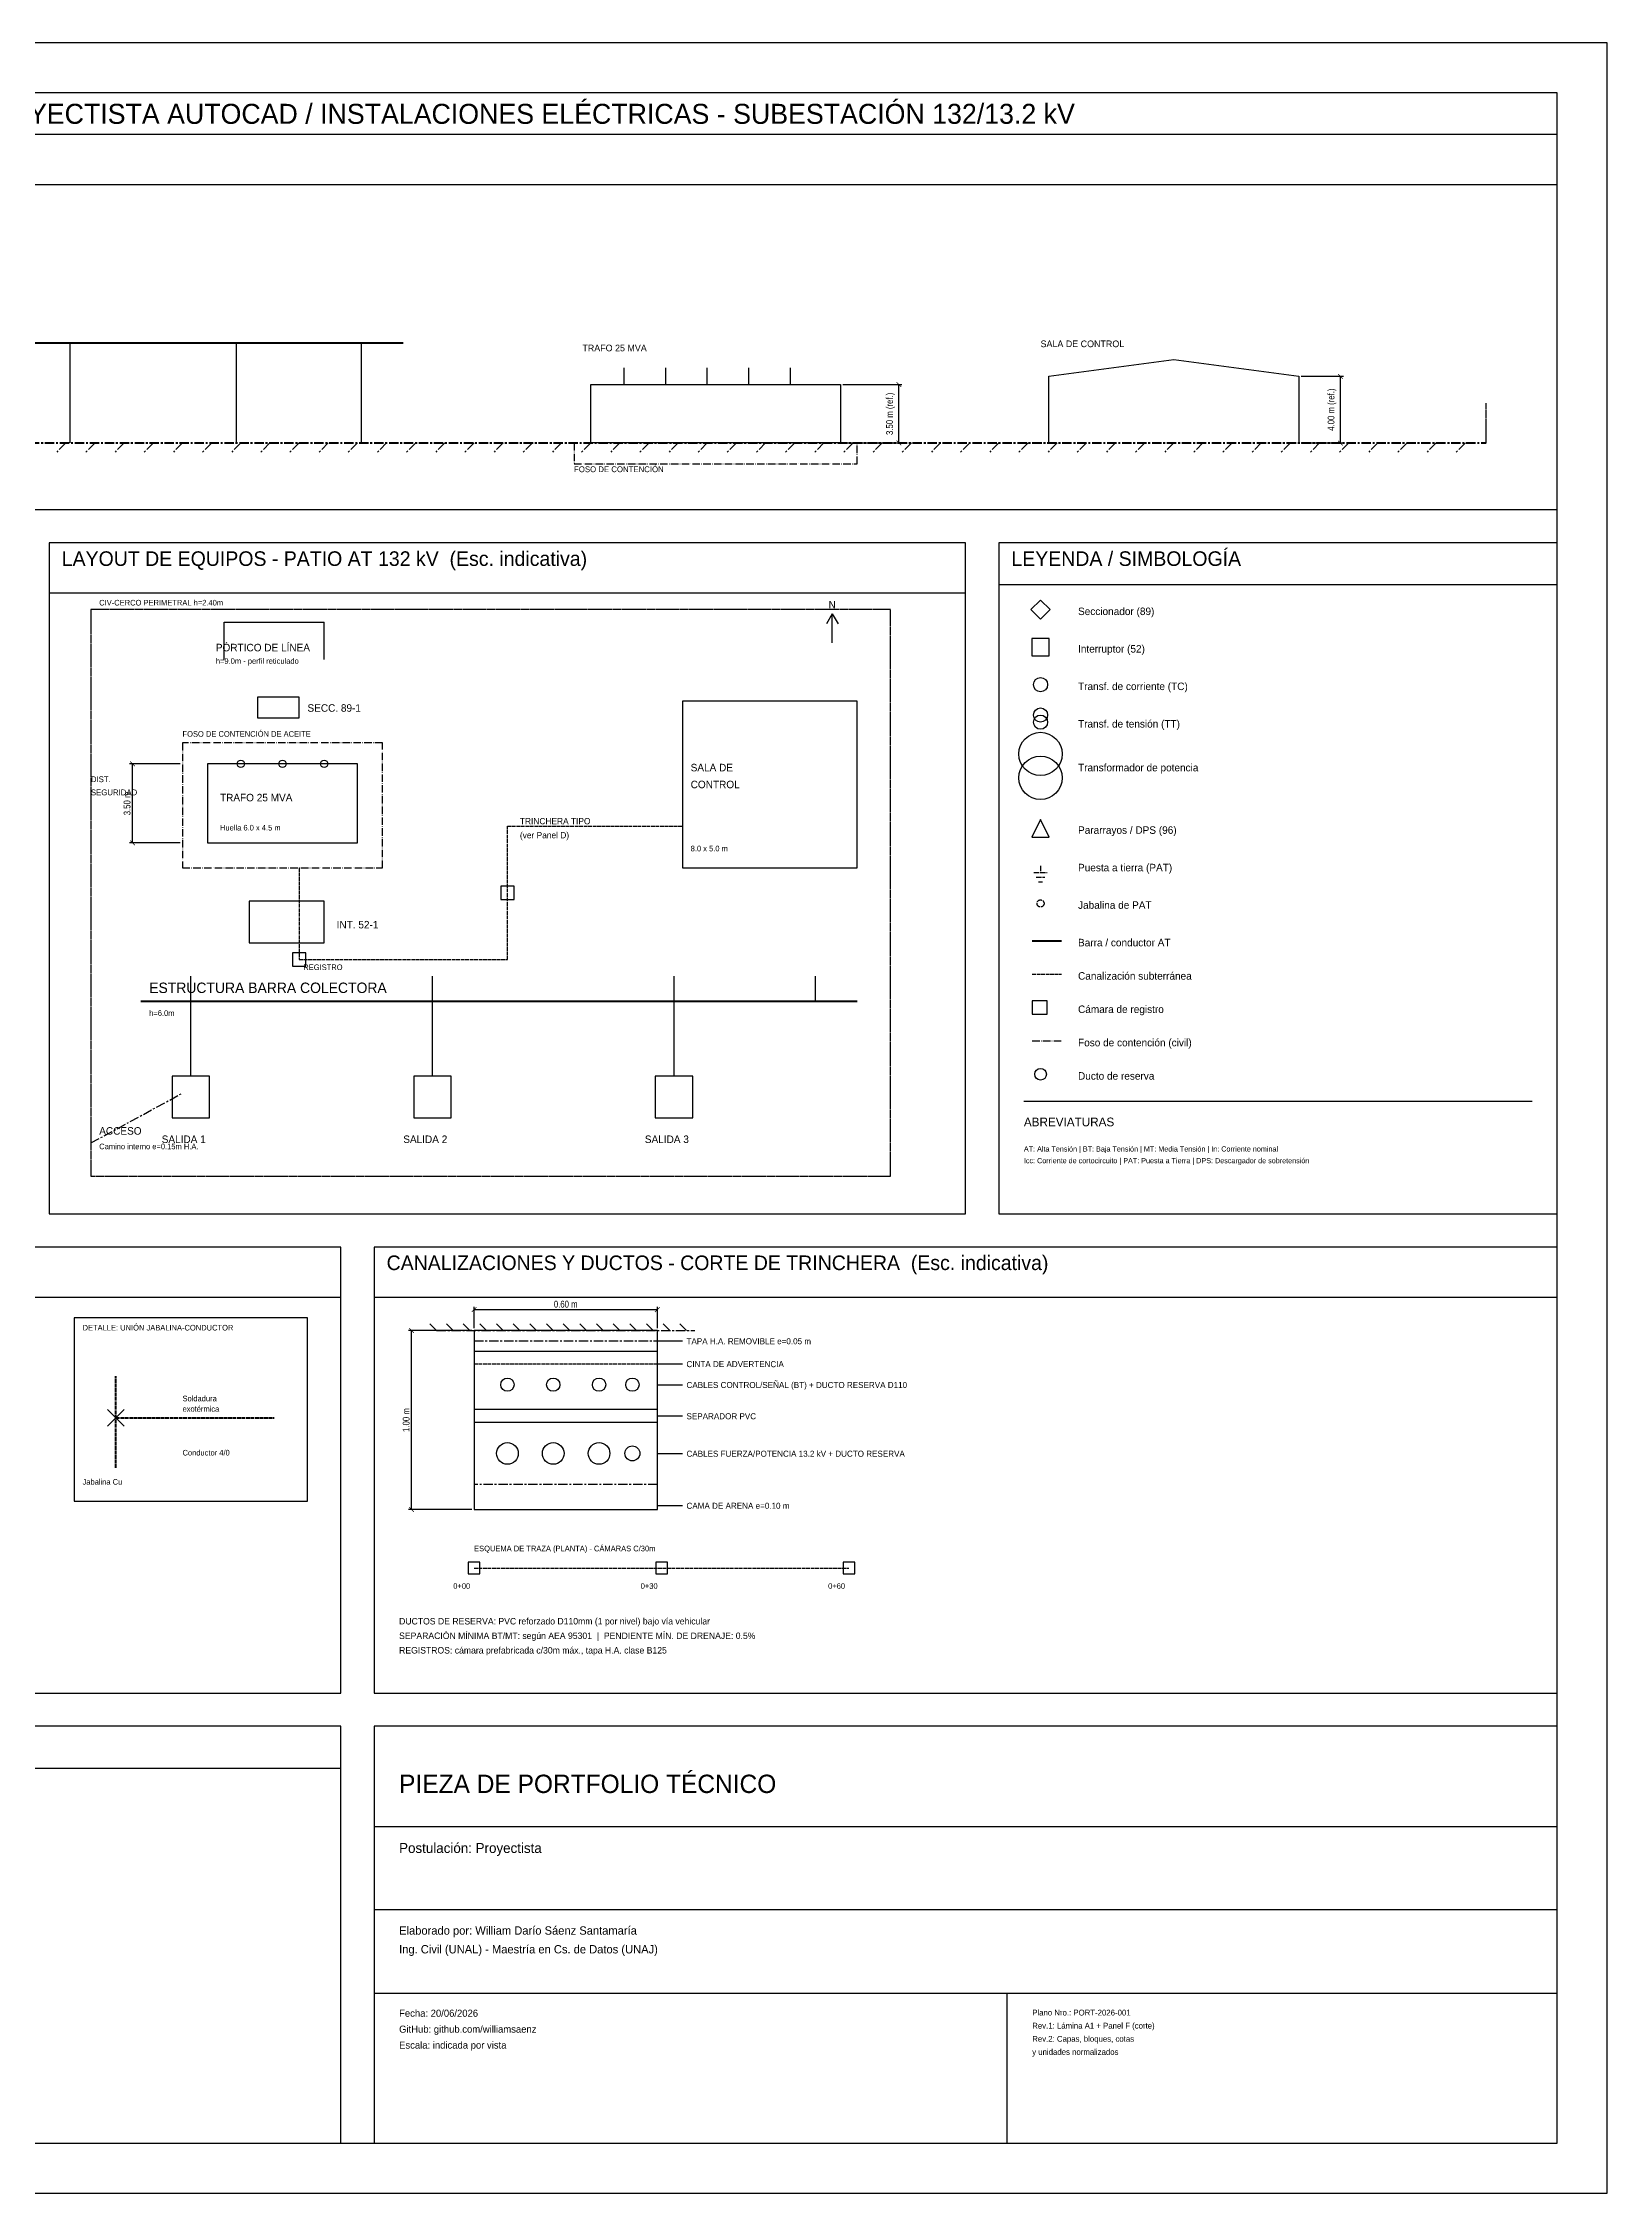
# Model space of a CAD drawing. Header units: millimetres. Extents: x 0 to 840, y 0 to 730.
# Drawn here: x 309 to 840, y 0 to 730 of the extents above; entities that cross this region are included whole.
import ezdxf
from ezdxf.enums import TextEntityAlignment as Align

# ---------------------------------------------------------------- set-up
doc = ezdxf.new("R2010")
doc.units = ezdxf.units.MM
for name, pattern in [('CENTER', [5.08, 3.175, -0.635, 0.635, -0.635]), ('DASHDOT', [3.556, 2.54, -0.508, 0, -0.508]), ('DASHED', [1.524, 1.27, -0.254]), ('DASHED2', [0.762, 0.635, -0.127])]:
    doc.linetypes.add(name, pattern=pattern)
for name, color, linetype in [('ANO-COTAS', 2, 'Continuous'), ('ANO-EJES', 8, 'CENTER'), ('ANO-TEXTO', 7, 'Continuous'), ('ANO-TEXTO-REF', 8, 'Continuous'), ('ANO-TEXTO-TITULO', 7, 'Continuous'), ('CIV-CERCO', 8, 'DASHED2'), ('CIV-ESTRUCTURA', 9, 'Continuous'), ('CIV-OBRA', 6, 'DASHDOT'), ('DEF-MARCO', 7, 'Continuous'), ('ELE-AT-CONDUCTOR', 1, 'Continuous'), ('ELE-AT-EQUIPO', 5, 'Continuous'), ('ELE-CANALIZACION', 4, 'DASHED'), ('ELE-PAT', 3, 'DASHED')]:
    doc.layers.add(name, color=color, linetype=linetype)
doc.styles.add('OpenSansCondensed-Light', font='OpenSansCondensed-Light.ttf')
doc.dimstyles.new('COTAS-PORTFOLIO', dxfattribs={"dimtxt": 2.3, "dimasz": 1.6, "dimexe": 1, "dimexo": 0.8, "dimgap": 0.7, "dimtad": 1, "dimlfac": 100, "dimzin": 12, "dimtxsty": 'OpenSansCondensed-Light', "dimblk": 'ARCHTICK', "dimcen": 2.5, "dimazin": 3, "dimtfac": 0.5, "dimtmove": 2, "dimatfit": 3})

# ---------------------------------------------------------------- blocks, each defined once
blk = doc.blocks.new('_ARCHTICK')
at = {"color": 0, "linetype": 'ByBlock', "const_width": 0.15}
blk.add_lwpolyline([(-0.5, -0.5), (0.5, 0.5)], dxfattribs=at)
blk = doc.blocks.new('SIM-SECCIONADOR')
at = {"color": 0}
blk.add_lwpolyline([(0, -2.3), (2.3, 0), (0, 2.3), (-2.3, 0)], close=True, dxfattribs=at)
blk = doc.blocks.new('SIM-INTERRUPTOR')
at = {"color": 0}
blk.add_lwpolyline([(-2.1, -2.1), (2.1, -2.1), (2.1, 2.1), (-2.1, 2.1)], close=True, dxfattribs=at)
blk = doc.blocks.new('SIM-TC')
at = {"color": 0}
blk.add_circle((0, 0), 1.7, dxfattribs=at)
blk = doc.blocks.new('SIM-TT')
at = {"color": 0}
for centre in [(0, 1.7), (0, 0)]:
    blk.add_circle(centre, 1.7, dxfattribs=at)
blk = doc.blocks.new('SIM-TRAFO-POTENCIA')
at = {"color": 0}
for centre in [(0, 2.86), (0, -2.86)]:
    blk.add_circle(centre, 5.2, dxfattribs=at)
blk = doc.blocks.new('SIM-PARARRAYOS')
at = {"color": 0}
blk.add_lwpolyline([(-2.1, -2.1), (2.1, -2.1), (0, 2.1)], close=True, dxfattribs=at)
blk = doc.blocks.new('SIM-PAT')
at = {"color": 0}
for p, q in [((0, 0), (0, -1.6)), ((-1.6, -1.6), (1.6, -1.6)), ((-1.05, -2.7), (1.05, -2.7)), ((-0.5, -3.8), (0.5, -3.8))]:
    blk.add_line(p, q, dxfattribs=at)
blk = doc.blocks.new('SIM-JABALINA')
at = {"color": 0}
blk.add_circle((0, 0), 0.85, dxfattribs=at)

msp = doc.modelspace()

# ---------------------------------------------------------------- linework, layer by layer
at = {"layer": 'ANO-COTAS', "linetype": 'DASHED'}
msp.add_line((455.4046, 281.4457), (517.6338, 281.4457), dxfattribs=at)
at = {"layer": 'ANO-COTAS'}
for p, q in [((330.9462, 260.2312), (336.6034, 265.8884)), ((330.9462, 265.8884), (336.6034, 260.2312))]:
    msp.add_line(p, q, dxfattribs=at)
at = {"layer": 'ANO-EJES', "lineweight": 50}
msp.add_line((35.3575, 594.006), (799.0795, 594.006), dxfattribs=at)
at = {"layer": 'ANO-EJES'}
for p, q in [((316.8032, 594.006), (313.69174, 590.89454)), ((326.7033, 594.006), (323.59184, 590.89454)), ((336.6034, 594.006), (333.49194, 590.89454)), ((346.5035, 594.006), (343.39204, 590.89454)), ((356.4036, 594.006), (353.29214, 590.89454)), ((366.3037, 594.006), (363.19224, 590.89454)), ((376.2038, 594.006), (373.09234, 590.89454)), ((386.1039, 594.006), (382.99244, 590.89454)), ((396.004, 594.006), (392.89254, 590.89454)), ((405.9041, 594.006), (402.79264, 590.89454)), ((415.8042, 594.006), (412.69274, 590.89454)), ((425.7043, 594.006), (422.59284, 590.89454)), ((435.6044, 594.006), (432.49294, 590.89454)), ((445.5045, 594.006), (442.39304, 590.89454)), ((455.4046, 594.006), (452.29314, 590.89454)), ((465.3047, 594.006), (462.19324, 590.89454)), ((475.2048, 594.006), (472.09334, 590.89454)), ((485.1049, 594.006), (481.99344, 590.89454)), ((495.005, 594.006), (491.89354, 590.89454)), ((504.9051, 594.006), (501.79364, 590.89454)), ((514.8052, 594.006), (511.69374, 590.89454)), ((524.7053, 594.006), (521.59384, 590.89454)), ((534.6054, 594.006), (531.49394, 590.89454)), ((544.5055, 594.006), (541.39404, 590.89454)), ((554.4056, 594.006), (551.29414, 590.89454)), ((564.3057, 594.006), (561.19424, 590.89454)), ((574.2058, 594.006), (571.09434, 590.89454)), ((584.1059, 594.006), (580.99444, 590.89454)), ((594.006, 594.006), (590.89454, 590.89454)), ((603.9061, 594.006), (600.79464, 590.89454)), ((613.8062, 594.006), (610.69474, 590.89454)), ((623.7063, 594.006), (620.59484, 590.89454)), ((633.6064, 594.006), (630.49494, 590.89454)), ((643.5065, 594.006), (640.39504, 590.89454)), ((653.4066, 594.006), (650.29514, 590.89454)), ((663.3067, 594.006), (660.19524, 590.89454)), ((673.2068, 594.006), (670.09534, 590.89454)), ((683.1069, 594.006), (679.99544, 590.89454)), ((693.007, 594.006), (689.89554, 590.89454)), ((702.9071, 594.006), (699.79564, 590.89454)), ((712.8072, 594.006), (709.69574, 590.89454)), ((722.7073, 594.006), (719.59584, 590.89454)), ((732.6074, 594.006), (729.49594, 590.89454)), ((742.5075, 594.006), (739.39604, 590.89454)), ((752.4076, 594.006), (749.29614, 590.89454)), ((762.3077, 594.006), (759.19624, 590.89454)), ((772.2078, 594.006), (769.09634, 590.89454)), ((782.1079, 594.006), (778.99644, 590.89454)), ((792.008, 594.006), (788.89654, 590.89454)), ((325.289, 356.4036), (356.4036, 373.3752)), ((442.6759, 292.7601), (440.41302, 295.02298)), ((442.6759, 292.7601), (530.3625, 292.7601)), ((448.3331, 292.7601), (446.07022, 295.02298)), ((453.9903, 292.7601), (451.72742, 295.02298)), ((459.6475, 292.7601), (457.38462, 295.02298)), ((465.3047, 292.7601), (463.04182, 295.02298)), ((470.9619, 292.7601), (468.69902, 295.02298)), ((476.6191, 292.7601), (474.35622, 295.02298)), ((482.2763, 292.7601), (480.01342, 295.02298)), ((487.9335, 292.7601), (485.67062, 295.02298)), ((493.5907, 292.7601), (491.32782, 295.02298)), ((499.2479, 292.7601), (496.98502, 295.02298)), ((504.9051, 292.7601), (502.64222, 295.02298)), ((510.5623, 292.7601), (508.29942, 295.02298)), ((516.2195, 292.7601), (513.95662, 295.02298)), ((521.8767, 292.7601), (519.61382, 295.02298)), ((527.5339, 292.7601), (525.27102, 295.02298)), ((455.4046, 289.22435), (517.6338, 289.22435))]:
    msp.add_line(p, q, dxfattribs=at)
msp.add_lwpolyline([(455.4046, 231.9452), (517.6338, 231.9452), (517.6338, 240.431), (455.4046, 240.431)], close=True, dxfattribs=at)
at = {"layer": 'ANO-TEXTO'}
for p, q in [((577.0344, 536.0197), (575.05438, 532.62538)), ((577.0344, 526.1196), (577.0344, 536.0197)), ((577.0344, 536.0197), (579.01442, 532.62538)), ((517.6338, 289.22435), (526.1196, 289.22435)), ((517.6338, 281.4457), (526.1196, 281.4457)), ((517.6338, 274.3742), (526.1196, 274.3742)), ((517.6338, 263.76695), (526.1196, 263.76695)), ((517.6338, 251.03825), (526.1196, 251.03825)), ((517.6338, 233.3595), (526.1196, 233.3595))]:
    msp.add_line(p, q, dxfattribs=at)
at = {"layer": 'CIV-CERCO'}
msp.add_line((799.0795, 594.006), (799.0795, 607.58328), dxfattribs=at)
msp.add_lwpolyline([(325.289, 345.0892), (596.8346, 345.0892), (596.8346, 537.434), (325.289, 537.434)], close=True, dxfattribs=at)
at = {"layer": 'CIV-ESTRUCTURA'}
for p, q in [((318.2175, 594.006), (318.2175, 627.9492)), ((374.7895, 594.006), (374.7895, 627.9492)), ((417.2185, 594.006), (417.2185, 627.9492)), ((370.5466, 520.4624), (370.5466, 533.1911)), ((370.5466, 533.1911), (404.4898, 533.1911)), ((404.4898, 520.4624), (404.4898, 533.1911)), ((359.2322, 404.4898), (359.2322, 412.9756)), ((441.2616, 404.4898), (441.2616, 412.9756)), ((523.291, 404.4898), (523.291, 412.9756)), ((571.3772, 404.4898), (571.3772, 412.9756))]:
    msp.add_line(p, q, dxfattribs=at)
msp.add_lwpolyline([(650.578, 594.006), (650.578, 616.6348), (693.007, 622.292), (735.436, 616.6348), (735.436, 594.006)], dxfattribs=at)
for points in [[(526.1196, 449.7474), (585.5202, 449.7474), (585.5202, 506.3194), (526.1196, 506.3194)], [(464.45612, 438.99872), (468.98188, 438.99872), (468.98188, 443.52448), (464.45612, 443.52448)], [(393.74112, 416.36992), (398.26688, 416.36992), (398.26688, 420.89568), (393.74112, 420.89568)], [(644.9208, 400.10547), (650.01228, 400.10547), (650.01228, 404.63123), (644.9208, 404.63123)], [(455.4046, 231.9452), (517.6338, 231.9452), (517.6338, 292.7601), (455.4046, 292.7601)], [(455.4046, 285.6886), (517.6338, 285.6886), (517.6338, 292.7601), (455.4046, 292.7601)], [(455.4046, 261.6455), (517.6338, 261.6455), (517.6338, 265.8884), (455.4046, 265.8884)], [(453.42458, 210.16498), (457.38462, 210.16498), (457.38462, 214.12502), (453.42458, 214.12502)], [(517.06808, 210.16498), (521.02812, 210.16498), (521.02812, 214.12502), (517.06808, 214.12502)], [(580.71158, 210.16498), (584.67162, 210.16498), (584.67162, 214.12502), (580.71158, 214.12502)]]:
    msp.add_lwpolyline(points, close=True, dxfattribs=at)
for centre, radius in [((647.7494, 379.73955), 1.98002), ((509.148, 274.3742), 2.26288), ((509.148, 251.03825), 2.54574)]:
    msp.add_circle(centre, radius, dxfattribs=at)
at = {"layer": 'CIV-OBRA'}
msp.add_line((644.9208, 391.05395), (654.8209, 391.05395), dxfattribs=at)
msp.add_lwpolyline([(489.3478, 594.006), (489.3478, 586.9345), (585.5202, 586.9345), (585.5202, 594.006)], dxfattribs=at)
msp.add_lwpolyline([(356.4036, 449.7474), (424.29, 449.7474), (424.29, 492.1764), (356.4036, 492.1764)], close=True, dxfattribs=at)
at = {"layer": 'DEF-MARCO'}
for p, q in [((642.0922, 370.5466), (814.6368, 370.5466)), ((421.4614, 124.4584), (823.1226, 124.4584)), ((421.4614, 96.1724), (823.1226, 96.1724)), ((421.4614, 67.8864), (823.1226, 67.8864)), ((636.435, 16.9716), (636.435, 67.8864))]:
    msp.add_line(p, q, dxfattribs=at)
for points in [[(0, 0), (840.0942, 0), (840.0942, 729.7788), (0, 729.7788)], [(16.9716, 16.9716), (823.1226, 16.9716), (823.1226, 712.8072), (16.9716, 712.8072)], [(16.9716, 571.3772), (823.1226, 571.3772), (823.1226, 698.6642), (16.9716, 698.6642)], [(16.9716, 681.6926), (823.1226, 681.6926), (823.1226, 698.6642), (16.9716, 698.6642)], [(311.146, 332.3605), (622.292, 332.3605), (622.292, 560.0628), (311.146, 560.0628)], [(311.146, 543.0912), (622.292, 543.0912), (622.292, 560.0628), (311.146, 560.0628)], [(633.6064, 332.3605), (823.1226, 332.3605), (823.1226, 560.0628), (633.6064, 560.0628)], [(633.6064, 545.9198), (823.1226, 545.9198), (823.1226, 560.0628), (633.6064, 560.0628)], [(16.9716, 169.716), (410.147, 169.716), (410.147, 321.0461), (16.9716, 321.0461)], [(16.9716, 304.0745), (410.147, 304.0745), (410.147, 321.0461), (16.9716, 321.0461)], [(421.4614, 169.716), (823.1226, 169.716), (823.1226, 321.0461), (421.4614, 321.0461)], [(421.4614, 304.0745), (823.1226, 304.0745), (823.1226, 321.0461), (421.4614, 321.0461)], [(319.6318, 234.7738), (398.8326, 234.7738), (398.8326, 297.003), (319.6318, 297.003)], [(16.9716, 16.9716), (410.147, 16.9716), (410.147, 158.4016), (16.9716, 158.4016)], [(16.9716, 144.2586), (410.147, 144.2586), (410.147, 158.4016), (16.9716, 158.4016)], [(421.4614, 16.9716), (823.1226, 16.9716), (823.1226, 158.4016), (421.4614, 158.4016)]]:
    msp.add_lwpolyline(points, close=True, dxfattribs=at)
at = {"layer": 'ELE-AT-CONDUCTOR', "lineweight": 50}
for p, q in [((247.5025, 627.9492), (431.3615, 627.9492)), ((644.9208, 424.99715), (654.8209, 424.99715)), ((342.2606, 404.4898), (585.5202, 404.4898))]:
    msp.add_line(p, q, dxfattribs=at)
at = {"layer": 'ELE-AT-CONDUCTOR'}
for p, q in [((359.2322, 379.0324), (359.2322, 404.4898)), ((441.2616, 379.0324), (441.2616, 404.4898)), ((523.291, 379.0324), (523.291, 404.4898))]:
    msp.add_line(p, q, dxfattribs=at)
for centre in [(466.719, 251.03825), (482.2763, 251.03825), (497.8336, 251.03825)]:
    msp.add_circle(centre, 3.67718, dxfattribs=at)
at = {"layer": 'ELE-AT-EQUIPO'}
for p, q in [((506.3194, 613.8062), (506.3194, 619.4634)), ((520.4624, 613.8062), (520.4624, 619.4634)), ((534.6054, 613.8062), (534.6054, 619.4634)), ((548.7484, 613.8062), (548.7484, 619.4634)), ((562.8914, 613.8062), (562.8914, 619.4634))]:
    msp.add_line(p, q, dxfattribs=at)
for points in [[(495.005, 594.006), (495.005, 613.8062), (579.863, 613.8062), (579.863, 594.006)], [(381.861, 500.6622), (396.004, 500.6622), (396.004, 507.7337), (381.861, 507.7337)], [(364.8894, 458.2332), (415.8042, 458.2332), (415.8042, 485.1049), (364.8894, 485.1049)], [(379.0324, 424.29), (404.4898, 424.29), (404.4898, 438.433), (379.0324, 438.433)], [(352.86785, 364.8894), (365.59655, 364.8894), (365.59655, 379.0324), (352.86785, 379.0324)], [(434.89725, 364.8894), (447.62595, 364.8894), (447.62595, 379.0324), (434.89725, 379.0324)], [(516.92665, 364.8894), (529.65535, 364.8894), (529.65535, 379.0324), (516.92665, 379.0324)]]:
    msp.add_lwpolyline(points, close=True, dxfattribs=at)
for centre, radius in [((376.2038, 485.1049), 1.27287), ((390.3468, 485.1049), 1.27287), ((404.4898, 485.1049), 1.27287), ((466.719, 274.3742), 2.26288), ((482.2763, 274.3742), 2.26288), ((497.8336, 274.3742), 2.26288)]:
    msp.add_circle(centre, radius, dxfattribs=at)
at = {"layer": 'ELE-CANALIZACION', "linetype": 'DASHED'}
for p, q in [((644.9208, 413.68275), (654.8209, 413.68275)), ((455.4046, 212.145), (582.6916, 212.145))]:
    msp.add_line(p, q, dxfattribs=at)
msp.add_lwpolyline([(396.004, 449.7474), (396.004, 418.6328), (466.719, 418.6328), (466.719, 463.8904), (526.1196, 463.8904)], dxfattribs=at)
at = {"layer": 'ELE-PAT', "lineweight": 70}
msp.add_line((333.7748, 246.0882), (333.7748, 277.2028), dxfattribs=at)
at = {"layer": 'ELE-PAT', "lineweight": 50}
msp.add_line((333.7748, 263.0598), (387.5182, 263.0598), dxfattribs=at)

# ---------------------------------------------------------------- block references
at = {"layer": 'ELE-AT-EQUIPO', "xscale": 1.414299999999999, "yscale": 1.414299999999999}
for name, p in [('SIM-SECCIONADOR', (647.7494, 537.434)), ('SIM-INTERRUPTOR', (647.7494, 524.7053)), ('SIM-TC', (647.7494, 511.9766)), ('SIM-TT', (647.7494, 499.2479)), ('SIM-TRAFO-POTENCIA', (647.7494, 484.39775)), ('SIM-PARARRAYOS', (647.7494, 463.18325))]:
    msp.add_blockref(name, p, dxfattribs=at)
at = {"layer": 'ELE-PAT', "xscale": 1.414299999999999, "yscale": 1.414299999999999}
for name, p in [('SIM-PAT', (647.7494, 450.45455)), ('SIM-JABALINA', (647.7494, 437.72585))]:
    msp.add_blockref(name, p, dxfattribs=at)

# ---------------------------------------------------------------- texts
at = {"layer": 'ANO-TEXTO'}
for s, height, p in [('SALA DE CONTROL', 2.26288, (647.7494, 626.5349)), ('TRAFO 25 MVA', 2.26288, (492.1764, 625.1206)), ('N', 2.54574, (575.76153, 537.85829)), ('Seccionador (89)', 2.54574, (660.4781, 535.59541)), ('PÓRTICO DE LÍNEA', 2.54574, (367.718, 523.291)), ('Interruptor (52)', 2.54574, (660.4781, 522.86671)), ('Transf. de corriente (TC)', 2.54574, (660.4781, 510.13801)), ('SECC. 89-1', 2.54574, (398.8326, 502.78365)), ('Transf. de tensión (TT)', 2.54574, (660.4781, 497.40931)), ('Transformador de potencia', 2.54574, (660.4781, 482.55916)), ('TRAFO 25 MVA', 2.54574, (369.1323, 472.3762)), ('Pararrayos / DPS (96)', 2.54574, (660.4781, 461.34466)), ('Puesta a tierra (PAT)', 2.54574, (660.4781, 448.61596)), ('Jabalina de PAT', 2.54574, (660.4781, 435.88726)), ('INT. 52-1', 2.54574, (408.7327, 429.24005)), ('Barra / conductor AT', 2.54574, (660.4781, 423.15856)), ('ESTRUCTURA BARRA COLECTORA', 3.53575, (345.0892, 407.3184)), ('Canalización subterránea', 2.54574, (660.4781, 411.84416)), ('Cámara de registro', 2.54574, (660.4781, 400.52976)), ('Foso de contención (civil)', 2.54574, (660.4781, 389.21536)), ('Ducto de reserva', 2.54574, (660.4781, 377.90096)), ('ACCESO', 2.54574, (328.1176, 359.2322)), ('SALIDA 1', 2.54574, (349.3321, 356.4036)), ('SALIDA 2', 2.54574, (431.3615, 356.4036)), ('SALIDA 3', 2.54574, (513.3909, 356.4036)), ('TAPA H.A. REMOVIBLE e=0.05 m', 2.050735, (527.5339, 288.09291)), ('CINTA DE ADVERTENCIA', 2.050735, (527.5339, 280.31426)), ('CABLES CONTROL/SEÑAL (BT) + DUCTO RESERVA D110', 2.050735, (527.5339, 273.24276)), ('SEPARADOR PVC', 2.050735, (527.5339, 262.63551)), ('CABLES FUERZA/POTENCIA 13.2 kV + DUCTO RESERVA', 2.050735, (527.5339, 249.90681)), ('CAMA DE ARENA e=0.10 m', 2.050735, (527.5339, 232.22806))]:
    msp.add_text(s, height=height, dxfattribs=at).set_placement(p)
at = {"layer": 'ANO-TEXTO', "attachment_point": 1, "line_spacing_factor": 1.35}
for s, insert, char_height, width in [('SALA DE\\PCONTROL', (528.9482, 485.1049), 2.54574, 53.7434), ('DIST.\\PSEGURIDAD', (325.289, 480.862), 1.98002, 25.4574), ('TRINCHERA TIPO\\P(ver Panel D)', (470.9619, 466.719), 2.12145, 59.4006), ('DUCTOS DE RESERVA: PVC reforzado D110mm (1 por nivel) bajo vía vehicular\\PSEPARACIÓN MÍNIMA BT/MT: según AEA 95301  |  PENDIENTE MÍN. DE DRENAJE: 0.5%\\PREGISTROS: cámara prefabricada c/30m máx., tapa H.A. clase B125', (429.9472, 195.1734), 2.192165, 381.861), ('Postulación: Proyectista', (429.9472, 118.8012), 3.39432, 381.861), ('Elaborado por: William Darío Sáenz Santamaría\\PIng. Civil (UNAL) - Maestría en Cs. de Datos (UNAJ)', (429.9472, 90.5152), 2.8286, 381.861), ('Fecha: 20/06/2026\\PGitHub: github.com/williamsaenz\\PEscala: indicada por vista', (429.9472, 62.2292), 2.40431, 198.002), ('Plano Nro.: PORT-2026-001\\PRev.1: Lámina A1 + Panel F (corte)\\PRev.2: Capas, bloques, cotas\\Py unidades normalizados', (644.9208, 62.2292), 1.98002, 172.5446)]:
    msp.add_mtext(s, dxfattribs=dict(at, insert=insert, char_height=char_height, width=width))
at = {"layer": 'ANO-TEXTO-REF'}
for s, height, p in [('FOSO DE CONTENCIÓN', 1.98002, (489.3478, 584.1059)), ('CIV-CERCO PERIMETRAL h=2.40m', 1.909305, (328.1176, 538.8483)), ('h=9.0m - perfil reticulado', 1.909305, (367.718, 519.0481)), ('FOSO DE CONTENCIÓN DE ACEITE', 1.909305, (356.4036, 494.29785)), ('Huella 6.0 x 4.5 m', 1.909305, (369.1323, 462.4761)), ('8.0 x 5.0 m', 1.909305, (528.9482, 455.4046)), ('REGISTRO', 1.909305, (397.4183, 415.09705)), ('h=6.0m', 1.909305, (345.0892, 399.53975)), ('Camino interno e=0.15m H.A.', 1.909305, (328.1176, 354.28215)), ('DETALLE: UNIÓN JABALINA-CONDUCTOR', 1.909305, (322.4604, 292.7601)), ('Soldadura', 1.909305, (356.4036, 268.717)), ('exotérmica', 1.909305, (356.4036, 265.18125)), ('Conductor 4/0', 1.909305, (356.4036, 250.3311)), ('Jabalina Cu', 1.909305, (322.4604, 240.431)), ('ESQUEMA DE TRAZA (PLANTA) - CÁMARAS C/30m', 1.909305, (455.4046, 217.8022)), ('0+00', 1.909305, (448.3331, 205.0735)), ('0+30', 1.909305, (511.9766, 205.0735)), ('0+60', 1.909305, (575.6201, 205.0735))]:
    msp.add_text(s, height=height, dxfattribs=at).set_placement(p)
at = {"layer": 'ANO-TEXTO-REF', "insert": (642.0922, 355.27216), "char_height": 1.767875, "width": 172.5446, "attachment_point": 1, "line_spacing_factor": 1.35}
msp.add_mtext('AT: Alta Tensión | BT: Baja Tensión | MT: Media Tensión | In: Corriente nominal\\PIcc: Corriente de cortocircuito | PAT: Puesta a Tierra | DPS: Descargador de sobretensión', dxfattribs=at)
at = {"layer": 'ANO-TEXTO-TITULO'}
msp.add_text('PORTFOLIO TÉCNICO - PROYECTISTA AUTOCAD / INSTALACIONES ELÉCTRICAS - SUBESTACIÓN 132/13.2 kV', height=6.78864, dxfattribs=at).set_placement((420.0471, 705.7357), align=Align.MIDDLE_CENTER)
for s, height, p in [('ABREVIATURAS', 2.97003, (642.0922, 362.0608)), ('PIEZA DE PORTFOLIO TÉCNICO', 6.22292, (429.9472, 135.7728))]:
    msp.add_text(s, height=height, dxfattribs=at).set_placement(p)
at = {"layer": 'ANO-TEXTO-TITULO', "char_height": 4.95005, "attachment_point": 1, "line_spacing_factor": 1.05}
for s, insert, width in [('LAYOUT DE EQUIPOS - PATIO AT 132 kV  (Esc. indicativa)', (315.3889, 557.2342), 302.6602), ('LEYENDA / SIMBOLOGÍA', (637.8493, 557.2342), 181.0304), ('CANALIZACIONES Y DUCTOS - CORTE DE TRINCHERA  (Esc. indicativa)', (425.7043, 318.2175), 393.1754)]:
    msp.add_mtext(s, dxfattribs=dict(at, insert=insert, width=width))

# ---------------------------------------------------------------- dimensions: what is measured, and where the dimension line sits
at = {"layer": 'ANO-COTAS'}
for base, p1, p2, text in [((599.6632, 594.006), (579.863, 594.006), (579.863, 613.8062), '3.50 m (ref.)'), ((749.579, 594.006), (735.436, 594.006), (735.436, 616.6348), '4.00 m (ref.)'), ((339.432, 458.2332), (356.4036, 458.2332), (356.4036, 485.1049), '3.50 m'), ((434.1901, 231.9452), (455.4046, 231.9452), (455.4046, 292.7601), '1.00 m')]:
    msp.add_linear_dim(base=base, p1=p1, p2=p2, angle=90, text=text, dimstyle='COTAS-PORTFOLIO', dxfattribs=at).render()
msp.add_linear_dim(base=(455.4046, 299.8316), p1=(455.4046, 292.7601), p2=(517.6338, 292.7601), text='0.60 m', dimstyle='COTAS-PORTFOLIO', dxfattribs=at).render()

doc.saveas('drawing.dxf')
